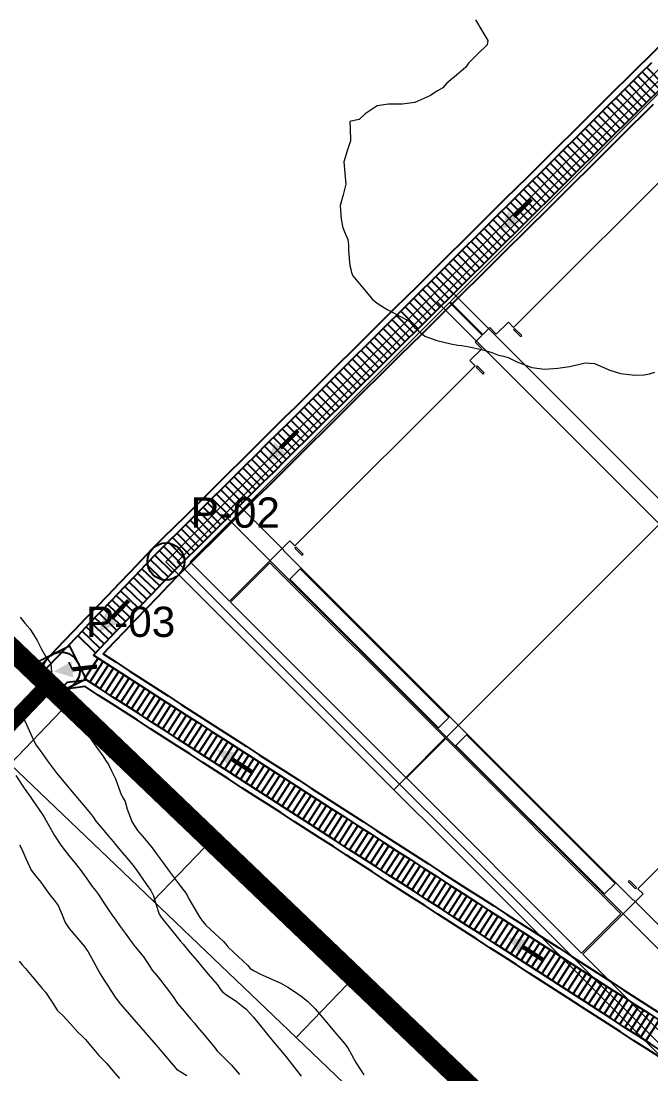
# Model space of a CAD drawing. Header units: metres. Extents: x 354768 to 355417, y 9249536 to 9250102.
# Drawn here: x 354819.68 to 354829.86, y 9249843.12 to 9249860.15 of the extents above; entities that cross this region are included whole.
import ezdxf
from ezdxf.enums import TextEntityAlignment as Align

# ---------------------------------------------------------------- set-up
doc = ezdxf.new("R2010")
doc.units = ezdxf.units.M
doc.header["$LTSCALE"] = 0.25
doc.linetypes.add('DASHED', pattern=[1.524, 1.27, -0.254])
for name, color, linetype, lineweight in [('ARQ-BASE', 8, 'CONTINUOUS', 13), ('ARQ-TECHO', 8, 'CONTINUOUS', 13), ('ARQ-VEREDA', 9, 'CONTINUOUS', 9), ('CUNETA-S1', 5, 'CONTINUOUS', 35), ('DESCARGA', 1, 'CONTINUOUS', 35), ('LIMITE-INTERV', 1, 'DASHED', 70)]:
    doc.layers.add(name, color=color, linetype=linetype, lineweight=lineweight)
for name, color, linetype, true_color in [('CUN-FLUJO', 1, 'CONTINUOUS', 0xe60000), ('CUN-REJ-BORDE', 4, 'CONTINUOUS', 0x00aae6), ('CUN-REJ-PLATINA', 4, 'CONTINUOUS', 0x78cdf0), ('CUN-TAP-BORDE', 3, 'CONTINUOUS', 0x009600), ('CUN-TAPA-INSP', 5, 'CONTINUOUS', 0x0000e6)]:
    doc.layers.add(name, color=color, linetype=linetype, true_color=true_color)
doc.layers.add('CURVAS', color=33, linetype='CONTINUOUS', lineweight=13, true_color=0xb08860)
doc.layers.add('NUDOS', color=7, linetype='CONTINUOUS')
doc.layers.add('TEXTOS', color=7, linetype='CONTINUOUS')
doc.styles.get("Standard").update_dxf_attribs({"font": 'arial.ttf'})

# ---------------------------------------------------------------- blocks, each defined once
blk = doc.blocks.new('ARQUITECTURA_BASE')
at = {"layer": 'ARQ-BASE'}
for points in [[(354824.192, 9249851.293), (354824.022, 9249851.123)], [(354826.596, 9249848.889), (354824.192, 9249851.293)], [(354824.022, 9249851.123), (354826.426, 9249848.719)], [(354826.426, 9249848.719), (354826.596, 9249848.889)], [(354826.879, 9249848.606), (354826.709, 9249848.436)], [(354829.283, 9249846.202), (354826.879, 9249848.606)], [(354826.709, 9249848.436), (354829.114, 9249846.032)], [(354829.114, 9249846.032), (354829.283, 9249846.202)]]:
    blk.add_lwpolyline(points, dxfattribs=at)
at = {"layer": 'ARQ-TECHO'}
for points in [[(354822.021, 9249851.406), (354844.953, 9249874.338)], [(354822.205, 9249851.406), (354844.953, 9249874.154)], [(354825.709, 9249847.719), (354848.548, 9249870.558)], [(354826.409, 9249855.61), (354826.607, 9249855.808)], [(354826.607, 9249855.808), (354834.646, 9249847.769)], [(354834.448, 9249847.571), (354826.409, 9249855.61)], [(354823.16, 9249852.361), (354822.962, 9249852.163)], [(354823.927, 9249851.594), (354823.16, 9249852.361)], [(354822.962, 9249852.163), (354831.001, 9249844.123)], [(354823.92, 9249851.587), (354823.927, 9249851.594)], [(354829.577, 9249845.93), (354823.92, 9249851.587)], [(354830.245, 9249843.183), (354822.021, 9249851.406)], [(354830.245, 9249843.366), (354822.205, 9249851.406)], [(354829.584, 9249845.937), (354829.577, 9249845.93)], [(354831.199, 9249844.321), (354829.584, 9249845.937)]]:
    blk.add_lwpolyline(points, dxfattribs=at)
for points in [[(354827.756, 9249855.048), (354827.774, 9249855.066), (354827.66, 9249855.179), (354827.643, 9249855.161), (354827.756, 9249855.048)], [(354827.151, 9249854.443), (354827.169, 9249854.461), (354827.056, 9249854.574), (354827.038, 9249854.556), (354827.151, 9249854.443)], [(354824.22, 9249851.512), (354824.238, 9249851.53), (354824.125, 9249851.643), (354824.107, 9249851.625), (354824.22, 9249851.512)], [(354829.633, 9249846.135), (354829.616, 9249846.117), (354829.502, 9249846.23), (354829.52, 9249846.248), (354829.633, 9249846.135)]]:
    blk.add_lwpolyline(points, close=True, dxfattribs=at)
at = {"layer": 'ARQ-VEREDA'}
for points in [[(354826.616, 9249855.612), (354830.141, 9249859.137)], [(354830.556, 9249858.11), (354827.643, 9249855.196)], [(354826.605, 9249855.601), (354822.41, 9249851.406)], [(354827.135, 9249855.071), (354826.605, 9249855.601)], [(354827.146, 9249855.081), (354826.616, 9249855.612)], [(354827.558, 9249855.281), (354827.363, 9249855.087)], [(354827.643, 9249855.196), (354827.558, 9249855.281)], [(354827.257, 9249855.193), (354827.146, 9249855.081)], [(354827.363, 9249855.087), (354827.257, 9249855.193)], [(354827.024, 9249854.959), (354827.135, 9249855.071)], [(354827.13, 9249854.853), (354827.024, 9249854.959)], [(354826.936, 9249854.659), (354827.13, 9249854.853)], [(354827.02, 9249854.574), (354826.936, 9249854.659)], [(354824.107, 9249851.661), (354827.02, 9249854.574)], [(354823.047, 9249850.77), (354824.022, 9249851.746)], [(354824.022, 9249851.746), (354824.107, 9249851.661)], [(354822.41, 9249851.406), (354823.047, 9249850.77)], [(354823.701, 9249851.389), (354823.064, 9249850.752)], [(354826.534, 9249848.555), (354823.701, 9249851.389)], [(354823.064, 9249850.752), (354825.898, 9249847.918)], [(354832.564, 9249849.03), (354829.651, 9249846.117)], [(354825.898, 9249847.918), (354826.534, 9249848.555)], [(354826.545, 9249848.544), (354825.909, 9249847.908)], [(354829.379, 9249845.71), (354826.545, 9249848.544)], [(354825.909, 9249847.908), (354828.742, 9249845.074)], [(354829.651, 9249846.117), (354829.736, 9249846.032)], [(354829.736, 9249846.032), (354828.76, 9249845.056)], [(354828.742, 9249845.074), (354829.379, 9249845.71)], [(354828.76, 9249845.056), (354830.386, 9249843.43)]]:
    blk.add_lwpolyline(points, dxfattribs=at)
for points in [[(354817.191, 9249850.344), (354819.503, 9249848.131), (354820.332, 9249848.998), (354818.02, 9249851.211), (354817.191, 9249850.344)], [(354819.503, 9249848.131), (354821.815, 9249845.919), (354822.644, 9249846.786), (354820.332, 9249848.998), (354819.503, 9249848.131)], [(354821.815, 9249845.919), (354824.126, 9249843.707), (354824.956, 9249844.574), (354822.644, 9249846.786), (354821.815, 9249845.919)], [(354824.126, 9249843.707), (354826.438, 9249841.494), (354827.268, 9249842.361), (354824.956, 9249844.574), (354824.126, 9249843.707)]]:
    blk.add_lwpolyline(points, close=True, dxfattribs=at)
blk = doc.blocks.new('CURVAS_DE_NIVEL')
at = {"layer": 'CURVAS'}
for points in [[(354819.655, 9249846.827), (354819.69, 9249846.759), (354819.754, 9249846.604), (354819.84, 9249846.416), (354819.915, 9249846.318), (354819.995, 9249846.223), (354820.073, 9249846.115), (354820.143, 9249846.017), (354820.214, 9249845.932), (354820.279, 9249845.844), (354820.344, 9249845.694), (354820.391, 9249845.572), (354820.424, 9249845.523), (354820.458, 9249845.474), (354820.581, 9249845.326), (354820.702, 9249845.18), (354820.733, 9249845.137), (354820.763, 9249845.093), (354820.852, 9249844.929), (354820.955, 9249844.74), (354821.009, 9249844.655), (354821.065, 9249844.571), (354821.127, 9249844.47), (354821.21, 9249844.346), (354821.287, 9249844.25), (354821.398, 9249844.12), (354821.535, 9249843.963), (354821.654, 9249843.826), (354821.751, 9249843.716), (354821.87, 9249843.58), (354822.016, 9249843.407), (354822.139, 9249843.261), (354822.193, 9249843.197), (354822.259, 9249843.155), (354822.361, 9249843.097)], [(354819.648, 9249844.945), (354819.698, 9249844.885), (354819.749, 9249844.825), (354819.859, 9249844.694), (354819.97, 9249844.563), (354820.021, 9249844.503), (354820.071, 9249844.443), (354820.168, 9249844.295), (354820.26, 9249844.154), (354820.307, 9249844.108), (354820.355, 9249844.064), (354820.477, 9249843.929), (354820.603, 9249843.789), (354820.661, 9249843.734), (354820.718, 9249843.678), (354820.826, 9249843.549), (354820.938, 9249843.417), (354820.999, 9249843.355), (354821.061, 9249843.294), (354821.164, 9249843.171), (354821.271, 9249843.044)], [(354819.594, 9249847.946), (354819.707, 9249847.778), (354819.779, 9249847.672), (354819.823, 9249847.607), (354819.868, 9249847.542), (354819.964, 9249847.405), (354820.048, 9249847.283), (354820.084, 9249847.213), (354820.126, 9249847.137), (354820.217, 9249846.98), (354820.32, 9249846.82), (354820.466, 9249846.631), (354820.553, 9249846.531), (354820.593, 9249846.48), (354820.632, 9249846.43), (354820.728, 9249846.295), (354820.83, 9249846.152), (354820.879, 9249846.089), (354820.929, 9249846.025), (354821.005, 9249845.907), (354821.09, 9249845.775), (354821.149, 9249845.691), (354821.208, 9249845.607), (354821.282, 9249845.508), (354821.364, 9249845.397), (354821.432, 9249845.298), (354821.502, 9249845.201), (354821.58, 9249845.109), (354821.657, 9249845.017), (354821.733, 9249844.901), (354821.799, 9249844.797), (354821.866, 9249844.718), (354821.933, 9249844.639), (354822.026, 9249844.518), (354822.11, 9249844.406), (354822.16, 9249844.333), (354822.21, 9249844.26), (354822.314, 9249844.136), (354822.419, 9249844.012), (354822.476, 9249843.945), (354822.532, 9249843.878), (354822.637, 9249843.753), (354822.741, 9249843.63), (354822.794, 9249843.563), (354822.847, 9249843.496), (354822.96, 9249843.383), (354823.081, 9249843.262), (354823.144, 9249843.186), (354823.208, 9249843.111)], [(354819.637, 9249849.002), (354819.697, 9249848.911), (354819.745, 9249848.819), (354819.79, 9249848.725), (354819.86, 9249848.57), (354819.918, 9249848.443), (354819.952, 9249848.398), (354819.986, 9249848.353), (354820.101, 9249848.193), (354820.213, 9249848.038), (354820.261, 9249847.975), (354820.376, 9249847.838), (354820.532, 9249847.653), (354820.689, 9249847.468), (354820.803, 9249847.332), (354820.85, 9249847.267), (354820.887, 9249847.212), (354820.961, 9249847.125), (354821.094, 9249846.967), (354821.167, 9249846.88), (354821.207, 9249846.83), (354821.281, 9249846.742), (354821.415, 9249846.584), (354821.488, 9249846.497), (354821.523, 9249846.448), (354821.589, 9249846.355), (354821.709, 9249846.184), (354821.777, 9249846.086), (354821.821, 9249846.001), (354821.865, 9249845.855), (354821.911, 9249845.705), (354821.946, 9249845.655), (354821.984, 9249845.607), (354822.094, 9249845.468), (354822.208, 9249845.325), (354822.253, 9249845.271), (354822.298, 9249845.218), (354822.414, 9249845.08), (354822.53, 9249844.943), (354822.575, 9249844.889), (354822.62, 9249844.836), (354822.737, 9249844.698), (354822.853, 9249844.56), (354822.892, 9249844.502), (354822.934, 9249844.446), (354823.007, 9249844.397), (354823.154, 9249844.298), (354823.317, 9249844.166), (354823.437, 9249844.041), (354823.527, 9249843.926), (354823.639, 9249843.784), (354823.756, 9249843.646), (354823.848, 9249843.537), (354823.96, 9249843.402), (354824.096, 9249843.23), (354824.208, 9249843.085)], [(354819.664, 9249850.509), (354819.741, 9249850.411), (354819.821, 9249850.323), (354819.881, 9249850.229), (354819.937, 9249850.131), (354820.011, 9249849.994), (354820.072, 9249849.88), (354820.117, 9249849.82), (354820.159, 9249849.758), (354820.172, 9249849.624), (354820.181, 9249849.499), (354820.205, 9249849.447), (354820.233, 9249849.396), (354820.296, 9249849.325), (354820.424, 9249849.179), (354820.549, 9249849.015), (354820.682, 9249848.778), (354820.745, 9249848.643), (354820.775, 9249848.59), (354820.806, 9249848.538), (354820.899, 9249848.408), (354820.999, 9249848.267), (354821.046, 9249848.196), (354821.091, 9249848.124), (354821.143, 9249848.026), (354821.206, 9249847.892), (354821.26, 9249847.745), (354821.296, 9249847.643), (354821.33, 9249847.584), (354821.364, 9249847.526), (354821.395, 9249847.401), (354821.472, 9249847.191), (354821.56, 9249847.061), (354821.673, 9249846.93), (354821.797, 9249846.779), (354821.897, 9249846.645), (354821.975, 9249846.537), (354822.074, 9249846.401), (354822.202, 9249846.23), (354822.311, 9249846.086), (354822.359, 9249846.022), (354822.392, 9249845.951), (354822.476, 9249845.807), (354822.571, 9249845.649), (354822.618, 9249845.588), (354822.667, 9249845.529), (354822.813, 9249845.391), (354822.951, 9249845.262), (354822.987, 9249845.219), (354823.023, 9249845.175), (354823.111, 9249845.092), (354823.263, 9249844.95), (354823.345, 9249844.873), (354823.385, 9249844.826), (354823.45, 9249844.788), (354823.54, 9249844.738), (354823.695, 9249844.672), (354823.881, 9249844.59), (354823.992, 9249844.525), (354824.099, 9249844.454), (354824.208, 9249844.381), (354824.312, 9249844.3), (354824.433, 9249844.171), (354824.524, 9249844.063), (354824.583, 9249843.994), (354824.642, 9249843.924), (354824.744, 9249843.802), (354824.847, 9249843.681), (354824.907, 9249843.612), (354824.964, 9249843.541), (354825.024, 9249843.434), (354825.093, 9249843.305), (354825.162, 9249843.196), (354825.221, 9249843.104)], [(354827.025, 9249860.172), (354827.129, 9249859.998), (354827.228, 9249859.837), (354827.217, 9249859.77), (354827.066, 9249859.622), (354826.913, 9249859.472), (354826.869, 9249859.407), (354826.717, 9249859.278), (354826.561, 9249859.147), (354826.497, 9249859.073), (354826.413, 9249859.022), (354826.29, 9249858.944), (354826.045, 9249858.833), (354825.843, 9249858.81), (354825.62, 9249858.808), (354825.436, 9249858.78), (354825.244, 9249858.653), (354825.143, 9249858.559), (354825.064, 9249858.546), (354824.994, 9249858.528), (354825, 9249858.413), (354825.003, 9249858.216), (354824.951, 9249858.055), (354824.9, 9249857.874), (354824.915, 9249857.693), (354824.932, 9249857.512), (354824.885, 9249857.341), (354824.84, 9249857.169), (354824.852, 9249856.95), (354824.883, 9249856.807), (354824.925, 9249856.708), (354824.963, 9249856.62), (354824.972, 9249856.532), (354824.975, 9249856.444), (354824.985, 9249856.313), (354824.995, 9249856.199), (354825.01, 9249856.137), (354825.023, 9249856.085), (354825.041, 9249856.031), (354825.177, 9249855.869), (354825.316, 9249855.705), (354825.36, 9249855.646), (354825.454, 9249855.58), (354825.596, 9249855.487), (354825.72, 9249855.422), (354825.814, 9249855.375), (354825.885, 9249855.337), (354825.953, 9249855.296), (354826.042, 9249855.196), (354826.209, 9249855.054), (354826.404, 9249854.983), (354826.628, 9249854.929), (354826.739, 9249854.907), (354826.804, 9249854.902), (354826.924, 9249854.882), (354827.123, 9249854.842), (354827.29, 9249854.789), (354827.4, 9249854.75), (354827.479, 9249854.732), (354827.557, 9249854.712), (354827.694, 9249854.641), (354827.938, 9249854.549), (354828.145, 9249854.523), (354828.358, 9249854.538), (354828.549, 9249854.567), (354828.715, 9249854.604), (354828.802, 9249854.624), (354828.876, 9249854.621), (354828.95, 9249854.611), (354829.036, 9249854.575), (354829.197, 9249854.507), (354829.373, 9249854.451), (354829.61, 9249854.427), (354829.755, 9249854.432), (354829.842, 9249854.448), (354829.928, 9249854.473)]]:
    blk.add_lwpolyline(points, dxfattribs=at)
blk = doc.blocks.new('LIMITE_DE_INTERVENCION')
at = {"layer": 'LIMITE-INTERV', "const_width": 0.35}
blk.add_lwpolyline([(354813.64, 9249855.63), (354841.92, 9249883.91), (354871.13, 9249854.7), (354916.13, 9249854.7), (354916.13, 9249869.58), (354977.74, 9249869.58), (354977.74, 9249785.21), (354976.37, 9249784.1), (354969.93, 9249785.38), (354969.93, 9249791.81), (354955.81, 9249791.81), (354948.88, 9249794.19), (354936.64, 9249794.19), (354936.64, 9249792.02), (354926.97, 9249793.95), (354926.97, 9249800.53), (354919.17, 9249800.53), (354919.17, 9249802.42), (354907.61, 9249802.61), (354883.57, 9249802.61), (354879.56, 9249803.41), (354859.72, 9249811.52)], close=True, dxfattribs=at)
blk = doc.blocks.new('CUNETAS_SISTEMA_1_OESTE')
at = {"layer": 'CUN-FLUJO', "const_width": 0.07}
for points in [[(354827.931, 9249857.271), (354827.647, 9249856.99)], [(354824.156, 9249853.528), (354823.872, 9249853.246)], [(354821.416, 9249850.779), (354821.139, 9249850.49)], [(354820.906, 9249849.711), (354820.508, 9249849.664)], [(354823.434, 9249847.989), (354823.098, 9249848.206)], [(354828.138, 9249844.953), (354827.802, 9249845.17)]]:
    blk.add_lwpolyline(points, dxfattribs=at)
at = {"layer": 'CUN-FLUJO', "true_color": 0xe60000}
for points in [[(354827.434, 9249856.779), (354827.739, 9249856.897), (354827.555, 9249857.082)], [(354823.659, 9249853.035), (354823.964, 9249853.154), (354823.78, 9249853.339)], [(354820.932, 9249850.274), (354821.233, 9249850.4), (354821.046, 9249850.58)], [(354820.21, 9249849.629), (354820.523, 9249849.535), (354820.493, 9249849.793)], [(354822.846, 9249848.369), (354823.027, 9249848.097), (354823.168, 9249848.315)], [(354827.55, 9249845.333), (354827.731, 9249845.061), (354827.872, 9249845.279)]]:
    blk.add_solid(points, dxfattribs=at)
at = {"layer": 'CUN-REJ-BORDE'}
for points in [[(354820.186, 9249849.928), (354820.186, 9249849.928), (354820.366, 9249850.116), (354820.546, 9249850.304), (354820.726, 9249850.492), (354820.906, 9249850.68), (354821.086, 9249850.868), (354821.266, 9249851.056), (354821.446, 9249851.244), (354821.626, 9249851.432), (354821.806, 9249851.62), (354821.984, 9249851.797), (354822.163, 9249851.974), (354822.341, 9249852.151), (354822.519, 9249852.328), (354822.698, 9249852.505), (354822.876, 9249852.682), (354823.055, 9249852.858), (354823.233, 9249853.035), (354823.411, 9249853.212), (354823.59, 9249853.389), (354823.768, 9249853.566), (354823.946, 9249853.743), (354824.125, 9249853.92), (354824.303, 9249854.096), (354824.482, 9249854.273), (354824.66, 9249854.45), (354824.838, 9249854.627), (354825.017, 9249854.804), (354825.195, 9249854.981), (354825.373, 9249855.158), (354825.552, 9249855.335), (354825.73, 9249855.511), (354825.908, 9249855.688), (354826.087, 9249855.865), (354826.265, 9249856.042), (354826.444, 9249856.219), (354826.622, 9249856.396), (354826.8, 9249856.573), (354826.979, 9249856.75), (354827.157, 9249856.926), (354827.335, 9249857.103), (354827.514, 9249857.28), (354827.692, 9249857.457), (354827.871, 9249857.634), (354828.049, 9249857.811), (354828.227, 9249857.988), (354828.406, 9249858.165), (354828.584, 9249858.341), (354828.762, 9249858.518), (354828.941, 9249858.695), (354829.119, 9249858.872), (354829.297, 9249859.049), (354829.476, 9249859.226), (354829.654, 9249859.403), (354829.833, 9249859.58), (354830.011, 9249859.756)], [(354829.902, 9249858.803), (354829.724, 9249858.627), (354829.545, 9249858.45), (354829.367, 9249858.273), (354829.189, 9249858.096), (354829.01, 9249857.919), (354828.832, 9249857.742), (354828.654, 9249857.566), (354828.475, 9249857.389), (354828.297, 9249857.212), (354828.119, 9249857.035), (354827.94, 9249856.858), (354827.762, 9249856.681), (354827.584, 9249856.505), (354827.405, 9249856.328), (354827.227, 9249856.151), (354827.049, 9249855.974), (354826.87, 9249855.797), (354826.692, 9249855.62), (354826.514, 9249855.444), (354826.335, 9249855.267), (354826.157, 9249855.09), (354825.979, 9249854.913), (354825.8, 9249854.736), (354825.622, 9249854.559), (354825.444, 9249854.383), (354825.266, 9249854.206), (354825.087, 9249854.029), (354824.909, 9249853.852), (354824.731, 9249853.675), (354824.552, 9249853.498), (354824.374, 9249853.322), (354824.196, 9249853.145), (354824.017, 9249852.968), (354823.839, 9249852.791), (354823.661, 9249852.614), (354823.482, 9249852.438), (354823.304, 9249852.261), (354823.126, 9249852.084), (354822.947, 9249851.907), (354822.769, 9249851.73), (354822.591, 9249851.553), (354822.412, 9249851.377), (354822.234, 9249851.2), (354822.058, 9249851.016), (354821.882, 9249850.833), (354821.707, 9249850.649), (354821.531, 9249850.466), (354821.355, 9249850.282), (354821.179, 9249850.098), (354821.004, 9249849.915), (354821.214, 9249849.779), (354821.425, 9249849.643), (354821.635, 9249849.507), (354821.846, 9249849.371), (354822.057, 9249849.235), (354822.267, 9249849.099), (354822.478, 9249848.963), (354822.688, 9249848.828), (354822.899, 9249848.692), (354823.11, 9249848.556), (354823.32, 9249848.42), (354823.531, 9249848.284), (354823.741, 9249848.148), (354823.952, 9249848.012), (354824.163, 9249847.876), (354824.373, 9249847.74), (354824.584, 9249847.604), (354824.794, 9249847.468), (354825.005, 9249847.332), (354825.215, 9249847.197), (354825.426, 9249847.061), (354825.637, 9249846.925), (354825.847, 9249846.789), (354826.058, 9249846.653), (354826.268, 9249846.517), (354826.479, 9249846.381), (354826.69, 9249846.245), (354826.9, 9249846.109), (354827.111, 9249845.973), (354827.321, 9249845.837), (354827.532, 9249845.701), (354827.743, 9249845.566), (354827.953, 9249845.43), (354828.164, 9249845.294), (354828.374, 9249845.158), (354828.585, 9249845.022), (354828.795, 9249844.886), (354829.006, 9249844.75), (354829.217, 9249844.614), (354829.427, 9249844.478), (354829.638, 9249844.342), (354829.848, 9249844.206), (354830.059, 9249844.07)], [(354820.233, 9249849.833), (354820.233, 9249849.833), (354820.416, 9249850.024), (354820.599, 9249850.215), (354820.781, 9249850.406), (354820.964, 9249850.596), (354821.147, 9249850.787), (354821.329, 9249850.978), (354821.512, 9249851.169), (354821.695, 9249851.359), (354821.877, 9249851.55), (354822.055, 9249851.727), (354822.233, 9249851.903), (354822.411, 9249852.079), (354822.589, 9249852.255), (354822.766, 9249852.432), (354822.944, 9249852.608), (354823.122, 9249852.784), (354823.3, 9249852.961), (354823.478, 9249853.137), (354823.655, 9249853.313), (354823.833, 9249853.49), (354824.011, 9249853.666), (354824.189, 9249853.842), (354824.367, 9249854.019), (354824.544, 9249854.195), (354824.722, 9249854.371), (354824.9, 9249854.547), (354825.078, 9249854.724), (354825.256, 9249854.9), (354825.433, 9249855.076), (354825.611, 9249855.253), (354825.789, 9249855.429), (354825.967, 9249855.605), (354826.145, 9249855.782), (354826.322, 9249855.958), (354826.5, 9249856.134), (354826.678, 9249856.311), (354826.856, 9249856.487), (354827.034, 9249856.663), (354827.211, 9249856.84), (354827.389, 9249857.016), (354827.567, 9249857.192), (354827.745, 9249857.368), (354827.923, 9249857.545), (354828.1, 9249857.721), (354828.278, 9249857.897), (354828.456, 9249858.074), (354828.634, 9249858.25), (354828.812, 9249858.426), (354828.989, 9249858.603), (354829.167, 9249858.779), (354829.345, 9249858.955), (354829.523, 9249859.132), (354829.701, 9249859.308), (354829.878, 9249859.484)], [(354829.985, 9249859.026), (354829.807, 9249858.85), (354829.629, 9249858.674), (354829.451, 9249858.497), (354829.274, 9249858.321), (354829.096, 9249858.145), (354828.918, 9249857.969), (354828.74, 9249857.792), (354828.562, 9249857.616), (354828.385, 9249857.44), (354828.207, 9249857.263), (354828.029, 9249857.087), (354827.851, 9249856.911), (354827.674, 9249856.735), (354827.496, 9249856.558), (354827.318, 9249856.382), (354827.14, 9249856.206), (354826.963, 9249856.029), (354826.785, 9249855.853), (354826.607, 9249855.677), (354826.429, 9249855.501), (354826.251, 9249855.324), (354826.074, 9249855.148), (354825.896, 9249854.972), (354825.718, 9249854.795), (354825.54, 9249854.619), (354825.363, 9249854.443), (354825.185, 9249854.267), (354825.007, 9249854.09), (354824.829, 9249853.914), (354824.651, 9249853.738), (354824.474, 9249853.561), (354824.296, 9249853.385), (354824.118, 9249853.209), (354823.94, 9249853.033), (354823.763, 9249852.856), (354823.585, 9249852.68), (354823.407, 9249852.504), (354823.229, 9249852.327), (354823.052, 9249852.151), (354822.874, 9249851.975), (354822.696, 9249851.799), (354822.518, 9249851.622), (354822.34, 9249851.446), (354822.163, 9249851.27), (354821.975, 9249851.074), (354821.787, 9249850.877), (354821.599, 9249850.681), (354821.411, 9249850.485), (354821.223, 9249850.289), (354821.036, 9249850.093), (354820.848, 9249849.897), (354821.061, 9249849.759), (354821.275, 9249849.621), (354821.488, 9249849.483), (354821.702, 9249849.345), (354821.916, 9249849.207), (354822.129, 9249849.069), (354822.343, 9249848.932), (354822.556, 9249848.794), (354822.77, 9249848.656), (354822.983, 9249848.518), (354823.197, 9249848.38), (354823.411, 9249848.242), (354823.624, 9249848.105), (354823.838, 9249847.967), (354824.051, 9249847.829), (354824.265, 9249847.691), (354824.478, 9249847.553), (354824.692, 9249847.415), (354824.906, 9249847.277), (354825.119, 9249847.14), (354825.333, 9249847.002), (354825.546, 9249846.864), (354825.76, 9249846.726), (354825.974, 9249846.588), (354826.187, 9249846.45), (354826.401, 9249846.313), (354826.614, 9249846.175), (354826.828, 9249846.037), (354827.041, 9249845.899), (354827.255, 9249845.761), (354827.469, 9249845.623), (354827.682, 9249845.486), (354827.896, 9249845.348), (354828.109, 9249845.21), (354828.323, 9249845.072), (354828.536, 9249844.934), (354828.75, 9249844.796), (354828.964, 9249844.658), (354829.177, 9249844.521), (354829.391, 9249844.383), (354829.604, 9249844.245), (354829.818, 9249844.107), (354830.031, 9249843.969)], [(354830.069, 9249843.469), (354829.857, 9249843.606), (354829.645, 9249843.742), (354829.433, 9249843.879), (354829.221, 9249844.016), (354829.009, 9249844.153), (354828.797, 9249844.29), (354828.585, 9249844.427), (354828.373, 9249844.563), (354828.161, 9249844.7), (354827.949, 9249844.837), (354827.737, 9249844.974), (354827.525, 9249845.111), (354827.313, 9249845.248), (354827.101, 9249845.385), (354826.889, 9249845.521), (354826.677, 9249845.658), (354826.465, 9249845.795), (354826.253, 9249845.932), (354826.041, 9249846.069), (354825.829, 9249846.206), (354825.617, 9249846.343), (354825.405, 9249846.479), (354825.193, 9249846.616), (354824.981, 9249846.753), (354824.769, 9249846.89), (354824.557, 9249847.027), (354824.344, 9249847.164), (354824.132, 9249847.3), (354823.92, 9249847.437), (354823.708, 9249847.574), (354823.496, 9249847.711), (354823.284, 9249847.848), (354823.072, 9249847.985), (354822.86, 9249848.122), (354822.648, 9249848.258), (354822.436, 9249848.395), (354822.224, 9249848.532), (354822.012, 9249848.669), (354821.8, 9249848.806), (354821.588, 9249848.943), (354821.376, 9249849.079), (354821.164, 9249849.216), (354820.952, 9249849.353), (354820.74, 9249849.49)], [(354830.006, 9249843.391), (354829.795, 9249843.527), (354829.584, 9249843.663), (354829.373, 9249843.799), (354829.161, 9249843.936), (354828.95, 9249844.072), (354828.739, 9249844.208), (354828.528, 9249844.344), (354828.317, 9249844.481), (354828.106, 9249844.617), (354827.895, 9249844.753), (354827.683, 9249844.89), (354827.472, 9249845.026), (354827.261, 9249845.162), (354827.05, 9249845.298), (354826.839, 9249845.435), (354826.628, 9249845.571), (354826.417, 9249845.707), (354826.205, 9249845.843), (354825.994, 9249845.98), (354825.783, 9249846.116), (354825.572, 9249846.252), (354825.361, 9249846.389), (354825.15, 9249846.525), (354824.939, 9249846.661), (354824.728, 9249846.797), (354824.516, 9249846.934), (354824.305, 9249847.07), (354824.094, 9249847.206), (354823.883, 9249847.342), (354823.672, 9249847.479), (354823.461, 9249847.615), (354823.25, 9249847.751), (354823.038, 9249847.888), (354822.827, 9249848.024), (354822.616, 9249848.16), (354822.405, 9249848.296), (354822.194, 9249848.433), (354821.983, 9249848.569), (354821.772, 9249848.705), (354821.56, 9249848.841), (354821.349, 9249848.978), (354821.138, 9249849.114), (354820.927, 9249849.25), (354820.716, 9249849.386)], [(354820.286, 9249849.165), (354820.069, 9249849.372), (354819.852, 9249849.579)], [(354820.214, 9249849.234), (354819.925, 9249849.51)]]:
    blk.add_lwpolyline(points, dxfattribs=at)
at = {"layer": 'CUN-REJ-PLATINA'}
for p, q in [((354830.077, 9249859.117), (354829.795, 9249859.401)), ((354829.935, 9249858.977), (354829.653, 9249859.261)), ((354830.006, 9249859.047), (354829.724, 9249859.331)), ((354829.722, 9249858.765), (354829.44, 9249859.049)), ((354829.793, 9249858.836), (354829.511, 9249859.12)), ((354829.864, 9249858.906), (354829.582, 9249859.19)), ((354829.58, 9249858.625), (354829.298, 9249858.909)), ((354829.651, 9249858.695), (354829.369, 9249858.979)), ((354829.367, 9249858.413), (354829.085, 9249858.697)), ((354829.438, 9249858.484), (354829.156, 9249858.768)), ((354829.509, 9249858.554), (354829.227, 9249858.838)), ((354829.225, 9249858.273), (354828.943, 9249858.557)), ((354829.296, 9249858.343), (354829.014, 9249858.627)), ((354829.012, 9249858.061), (354828.73, 9249858.345)), ((354829.083, 9249858.132), (354828.801, 9249858.416)), ((354829.154, 9249858.202), (354828.872, 9249858.486)), ((354828.87, 9249857.92), (354828.588, 9249858.204)), ((354828.941, 9249857.991), (354828.659, 9249858.275)), ((354828.728, 9249857.78), (354828.446, 9249858.064)), ((354828.799, 9249857.85), (354828.517, 9249858.134)), ((354828.515, 9249857.568), (354828.233, 9249857.852)), ((354828.586, 9249857.639), (354828.304, 9249857.923)), ((354828.657, 9249857.709), (354828.375, 9249857.993)), ((354828.373, 9249857.428), (354828.091, 9249857.712)), ((354828.444, 9249857.498), (354828.162, 9249857.782)), ((354828.159, 9249857.216), (354827.878, 9249857.5)), ((354828.23, 9249857.287), (354827.949, 9249857.571)), ((354828.301, 9249857.357), (354828.02, 9249857.641)), ((354828.017, 9249857.075), (354827.736, 9249857.36)), ((354828.088, 9249857.146), (354827.807, 9249857.43)), ((354827.875, 9249856.935), (354827.594, 9249857.219)), ((354827.946, 9249857.005), (354827.665, 9249857.289)), ((354827.662, 9249856.723), (354827.381, 9249857.007)), ((354827.733, 9249856.794), (354827.452, 9249857.078)), ((354827.804, 9249856.864), (354827.523, 9249857.148)), ((354827.52, 9249856.583), (354827.239, 9249856.867)), ((354827.591, 9249856.653), (354827.31, 9249856.937)), ((354827.307, 9249856.371), (354827.026, 9249856.655)), ((354827.378, 9249856.442), (354827.097, 9249856.726)), ((354827.449, 9249856.512), (354827.168, 9249856.796)), ((354827.165, 9249856.231), (354826.884, 9249856.515)), ((354827.236, 9249856.301), (354826.955, 9249856.585)), ((354826.952, 9249856.019), (354826.671, 9249856.303)), ((354827.023, 9249856.09), (354826.742, 9249856.374)), ((354827.094, 9249856.16), (354826.813, 9249856.444)), ((354826.81, 9249855.878), (354826.529, 9249856.163)), ((354826.881, 9249855.949), (354826.6, 9249856.233)), ((354826.668, 9249855.738), (354826.387, 9249856.022)), ((354826.739, 9249855.808), (354826.458, 9249856.092)), ((354826.455, 9249855.526), (354826.174, 9249855.81)), ((354826.526, 9249855.597), (354826.245, 9249855.881)), ((354826.597, 9249855.667), (354826.316, 9249855.951)), ((354826.313, 9249855.386), (354826.032, 9249855.67)), ((354826.384, 9249855.456), (354826.103, 9249855.74)), ((354826.1, 9249855.174), (354825.819, 9249855.458)), ((354826.171, 9249855.245), (354825.89, 9249855.529)), ((354826.242, 9249855.315), (354825.961, 9249855.599)), ((354825.958, 9249855.034), (354825.677, 9249855.318)), ((354826.029, 9249855.104), (354825.748, 9249855.388)), ((354825.816, 9249854.893), (354825.535, 9249855.177)), ((354825.887, 9249854.963), (354825.606, 9249855.247)), ((354825.603, 9249854.681), (354825.322, 9249854.966)), ((354825.674, 9249854.752), (354825.393, 9249855.036)), ((354825.745, 9249854.822), (354825.464, 9249855.106)), ((354825.461, 9249854.541), (354825.18, 9249854.825)), ((354825.532, 9249854.611), (354825.251, 9249854.895)), ((354825.248, 9249854.329), (354824.967, 9249854.613)), ((354825.319, 9249854.4), (354825.038, 9249854.684)), ((354825.39, 9249854.47), (354825.109, 9249854.754)), ((354825.106, 9249854.189), (354824.824, 9249854.473)), ((354825.177, 9249854.259), (354824.895, 9249854.543)), ((354824.893, 9249853.977), (354824.611, 9249854.261)), ((354824.964, 9249854.048), (354824.682, 9249854.332)), ((354825.035, 9249854.118), (354824.753, 9249854.402)), ((354824.751, 9249853.837), (354824.469, 9249854.121)), ((354824.822, 9249853.907), (354824.54, 9249854.191)), ((354824.609, 9249853.696), (354824.327, 9249853.98)), ((354824.68, 9249853.766), (354824.398, 9249854.05)), ((354824.396, 9249853.484), (354824.114, 9249853.769)), ((354824.467, 9249853.555), (354824.185, 9249853.839)), ((354824.538, 9249853.625), (354824.256, 9249853.909)), ((354824.254, 9249853.344), (354823.972, 9249853.628)), ((354824.325, 9249853.414), (354824.043, 9249853.698)), ((354824.041, 9249853.132), (354823.759, 9249853.416)), ((354824.112, 9249853.203), (354823.83, 9249853.487)), ((354824.183, 9249853.273), (354823.901, 9249853.557)), ((354823.899, 9249852.992), (354823.617, 9249853.276)), ((354823.97, 9249853.062), (354823.688, 9249853.346)), ((354823.686, 9249852.78), (354823.404, 9249853.064)), ((354823.757, 9249852.851), (354823.475, 9249853.135)), ((354823.828, 9249852.921), (354823.546, 9249853.205)), ((354823.544, 9249852.64), (354823.262, 9249852.924)), ((354823.615, 9249852.71), (354823.333, 9249852.994)), ((354823.402, 9249852.499), (354823.12, 9249852.783)), ((354823.473, 9249852.569), (354823.191, 9249852.853)), ((354823.189, 9249852.287), (354822.907, 9249852.571)), ((354823.26, 9249852.358), (354822.978, 9249852.642)), ((354823.331, 9249852.428), (354823.049, 9249852.712)), ((354823.047, 9249852.147), (354822.765, 9249852.431)), ((354823.118, 9249852.217), (354822.836, 9249852.501)), ((354822.834, 9249851.935), (354822.552, 9249852.219)), ((354822.905, 9249852.006), (354822.623, 9249852.29)), ((354822.976, 9249852.076), (354822.694, 9249852.36)), ((354822.692, 9249851.795), (354822.41, 9249852.079)), ((354822.763, 9249851.865), (354822.481, 9249852.149)), ((354822.55, 9249851.654), (354822.268, 9249851.938)), ((354822.621, 9249851.724), (354822.339, 9249852.008)), ((354822.337, 9249851.443), (354822.055, 9249851.727)), ((354822.408, 9249851.513), (354822.126, 9249851.797)), ((354822.479, 9249851.583), (354822.197, 9249851.867)), ((354822.195, 9249851.302), (354821.913, 9249851.586)), ((354822.266, 9249851.372), (354821.984, 9249851.656)), ((354821.99, 9249851.09), (354821.701, 9249851.366)), ((354822.059, 9249851.162), (354821.77, 9249851.438)), ((354822.128, 9249851.234), (354821.839, 9249851.511)), ((354821.852, 9249850.945), (354821.563, 9249851.222)), ((354821.921, 9249851.017), (354821.632, 9249851.294)), ((354821.713, 9249850.801), (354821.425, 9249851.077)), ((354821.783, 9249850.873), (354821.494, 9249851.15)), ((354821.506, 9249850.584), (354821.217, 9249850.861)), ((354821.575, 9249850.656), (354821.286, 9249850.933)), ((354821.644, 9249850.728), (354821.355, 9249851.005)), ((354821.368, 9249850.44), (354821.079, 9249850.716)), ((354821.437, 9249850.512), (354821.148, 9249850.788)), ((354821.229, 9249850.295), (354820.94, 9249850.572)), ((354821.298, 9249850.367), (354821.01, 9249850.644)), ((354821.022, 9249850.078), (354820.733, 9249850.355)), ((354821.091, 9249850.151), (354820.802, 9249850.427)), ((354821.16, 9249850.223), (354820.871, 9249850.499)), ((354820.883, 9249849.934), (354820.595, 9249850.211)), ((354820.953, 9249850.006), (354820.664, 9249850.283)), ((354820.706, 9249849.512), (354820.923, 9249849.848)), ((354820.79, 9249849.458), (354821.007, 9249849.794)), ((354820.874, 9249849.403), (354821.091, 9249849.739)), ((354820.958, 9249849.349), (354821.175, 9249849.685)), ((354820.262, 9249849.284), (354819.973, 9249849.56)), ((354821.042, 9249849.295), (354821.259, 9249849.631)), ((354821.126, 9249849.241), (354821.343, 9249849.577)), ((354821.21, 9249849.186), (354821.427, 9249849.522)), ((354821.294, 9249849.132), (354821.511, 9249849.468)), ((354821.378, 9249849.078), (354821.595, 9249849.414)), ((354821.462, 9249849.024), (354821.679, 9249849.36)), ((354821.546, 9249848.97), (354821.763, 9249849.306)), ((354821.63, 9249848.915), (354821.847, 9249849.251)), ((354821.714, 9249848.861), (354821.931, 9249849.197)), ((354821.798, 9249848.807), (354822.015, 9249849.143)), ((354821.882, 9249848.753), (354822.099, 9249849.089)), ((354821.966, 9249848.698), (354822.183, 9249849.034)), ((354822.05, 9249848.644), (354822.267, 9249848.98)), ((354822.135, 9249848.59), (354822.351, 9249848.926)), ((354822.219, 9249848.536), (354822.435, 9249848.872)), ((354822.303, 9249848.481), (354822.519, 9249848.818)), ((354822.387, 9249848.427), (354822.603, 9249848.763)), ((354822.471, 9249848.373), (354822.688, 9249848.709)), ((354822.555, 9249848.319), (354822.772, 9249848.655)), ((354822.639, 9249848.265), (354822.856, 9249848.601)), ((354822.723, 9249848.21), (354822.94, 9249848.546)), ((354822.807, 9249848.156), (354823.024, 9249848.492)), ((354822.891, 9249848.102), (354823.108, 9249848.438)), ((354822.975, 9249848.048), (354823.192, 9249848.384)), ((354823.059, 9249847.993), (354823.276, 9249848.329)), ((354823.143, 9249847.939), (354823.36, 9249848.275)), ((354823.227, 9249847.885), (354823.444, 9249848.221)), ((354823.311, 9249847.831), (354823.528, 9249848.167)), ((354823.395, 9249847.777), (354823.612, 9249848.113)), ((354823.479, 9249847.722), (354823.696, 9249848.058)), ((354823.563, 9249847.668), (354823.78, 9249848.004)), ((354823.647, 9249847.614), (354823.864, 9249847.95)), ((354823.731, 9249847.56), (354823.948, 9249847.896)), ((354823.815, 9249847.505), (354824.032, 9249847.841)), ((354823.899, 9249847.451), (354824.116, 9249847.787)), ((354823.983, 9249847.397), (354824.2, 9249847.733)), ((354824.067, 9249847.343), (354824.284, 9249847.679)), ((354824.151, 9249847.288), (354824.368, 9249847.625)), ((354824.235, 9249847.234), (354824.452, 9249847.57)), ((354824.319, 9249847.18), (354824.536, 9249847.516)), ((354824.403, 9249847.126), (354824.62, 9249847.462)), ((354824.487, 9249847.072), (354824.704, 9249847.408)), ((354824.571, 9249847.017), (354824.788, 9249847.353)), ((354824.655, 9249846.963), (354824.872, 9249847.299)), ((354824.739, 9249846.909), (354824.956, 9249847.245)), ((354824.823, 9249846.855), (354825.04, 9249847.191)), ((354824.907, 9249846.8), (354825.124, 9249847.136)), ((354824.991, 9249846.746), (354825.208, 9249847.082)), ((354825.075, 9249846.692), (354825.292, 9249847.028)), ((354825.159, 9249846.638), (354825.376, 9249846.974)), ((354825.243, 9249846.584), (354825.46, 9249846.92)), ((354825.327, 9249846.529), (354825.544, 9249846.865)), ((354825.411, 9249846.475), (354825.628, 9249846.811)), ((354825.495, 9249846.421), (354825.712, 9249846.757)), ((354825.579, 9249846.367), (354825.796, 9249846.703)), ((354825.663, 9249846.312), (354825.88, 9249846.648)), ((354825.747, 9249846.258), (354825.964, 9249846.594)), ((354825.831, 9249846.204), (354826.048, 9249846.54)), ((354825.915, 9249846.15), (354826.132, 9249846.486)), ((354825.999, 9249846.095), (354826.216, 9249846.432)), ((354826.083, 9249846.041), (354826.3, 9249846.377)), ((354826.167, 9249845.987), (354826.384, 9249846.323)), ((354826.252, 9249845.933), (354826.468, 9249846.269)), ((354826.336, 9249845.879), (354826.552, 9249846.215)), ((354826.42, 9249845.824), (354826.636, 9249846.16)), ((354826.504, 9249845.77), (354826.72, 9249846.106)), ((354826.588, 9249845.716), (354826.804, 9249846.052)), ((354826.672, 9249845.662), (354826.889, 9249845.998)), ((354826.756, 9249845.607), (354826.973, 9249845.943)), ((354826.84, 9249845.553), (354827.057, 9249845.889)), ((354826.924, 9249845.499), (354827.141, 9249845.835)), ((354827.008, 9249845.445), (354827.225, 9249845.781)), ((354827.092, 9249845.39), (354827.309, 9249845.727)), ((354827.176, 9249845.336), (354827.393, 9249845.672)), ((354827.26, 9249845.282), (354827.477, 9249845.618)), ((354827.344, 9249845.228), (354827.561, 9249845.564)), ((354827.428, 9249845.174), (354827.645, 9249845.51)), ((354827.512, 9249845.119), (354827.729, 9249845.455)), ((354827.596, 9249845.065), (354827.813, 9249845.401)), ((354827.68, 9249845.011), (354827.897, 9249845.347)), ((354827.764, 9249844.957), (354827.981, 9249845.293)), ((354827.848, 9249844.902), (354828.065, 9249845.239)), ((354827.932, 9249844.848), (354828.149, 9249845.184)), ((354828.016, 9249844.794), (354828.233, 9249845.13)), ((354828.1, 9249844.74), (354828.317, 9249845.076)), ((354828.184, 9249844.686), (354828.401, 9249845.022)), ((354828.268, 9249844.631), (354828.485, 9249844.967)), ((354828.352, 9249844.577), (354828.569, 9249844.913)), ((354828.436, 9249844.523), (354828.653, 9249844.859)), ((354828.52, 9249844.469), (354828.737, 9249844.805)), ((354828.604, 9249844.414), (354828.821, 9249844.75)), ((354828.688, 9249844.36), (354828.905, 9249844.696)), ((354828.772, 9249844.306), (354828.989, 9249844.642)), ((354828.856, 9249844.252), (354829.073, 9249844.588)), ((354828.94, 9249844.197), (354829.157, 9249844.534)), ((354829.024, 9249844.143), (354829.241, 9249844.479)), ((354829.108, 9249844.089), (354829.325, 9249844.425)), ((354829.192, 9249844.035), (354829.409, 9249844.371)), ((354829.276, 9249843.981), (354829.493, 9249844.317)), ((354829.36, 9249843.926), (354829.577, 9249844.262)), ((354829.444, 9249843.872), (354829.661, 9249844.208)), ((354829.528, 9249843.818), (354829.745, 9249844.154)), ((354829.612, 9249843.764), (354829.829, 9249844.1)), ((354829.696, 9249843.709), (354829.913, 9249844.046)), ((354829.78, 9249843.655), (354829.997, 9249843.991))]:
    blk.add_line(p, q, dxfattribs=at)
at = {"layer": 'CUN-TAP-BORDE'}
for points in [[(354819.852, 9249849.579), (354820.186, 9249849.928)], [(354819.925, 9249849.51), (354820.233, 9249849.833)], [(354820.74, 9249849.49), (354820.423, 9249849.453), (354820.214, 9249849.234)], [(354820.716, 9249849.386), (354820.47, 9249849.358), (354820.286, 9249849.165)]]:
    blk.add_lwpolyline(points, dxfattribs=at)
at = {"layer": 'CUN-TAPA-INSP', "const_width": 0.03}
blk.add_lwpolyline([(354820.462, 9249850.045), (354819.926, 9249849.777), (354820.194, 9249849.241), (354820.73, 9249849.509)], close=True, dxfattribs=at)
at = {"layer": 'CUN-TAPA-INSP', "const_width": 0.025}
for points in [[(354820.449, 9249849.782), (354820.511, 9249849.656)], [(354820.145, 9249849.63), (354820.207, 9249849.504)]]:
    blk.add_lwpolyline(points, dxfattribs=at)
blk = doc.blocks.new('ROTULOS_RED')
at = {"layer": 'DESCARGA'}
blk.add_line((354820.121, 9249849.426), (354816.808, 9249845.953), dxfattribs=at)
at = {"layer": 'DESCARGA', "const_width": 0.25}
blk.add_lwpolyline([(354820.121, 9249849.426), (354817.36, 9249846.532)], dxfattribs=at)
at = {"layer": 'NUDOS'}
for centre in [(354822.02, 9249851.41), (354820.328, 9249849.643)]:
    blk.add_circle(centre, 0.3, dxfattribs=at)
at = {"layer": 'TEXTOS'}
for s, p in [('P-02', (354822.42, 9249851.81)), ('P-03', (354820.728, 9249850.043))]:
    blk.add_text(s, height=0.4894, dxfattribs=at).set_placement(p, align=Align.BOTTOM_LEFT)

msp = doc.modelspace()

# ---------------------------------------------------------------- block references
at = {"layer": 'ARQ-BASE'}
msp.add_blockref('ARQUITECTURA_BASE', (0, 0), dxfattribs=at)
at = {"layer": 'CUNETA-S1'}
msp.add_blockref('CUNETAS_SISTEMA_1_OESTE', (0, 0), dxfattribs=at)
at = {"layer": 'CURVAS'}
msp.add_blockref('CURVAS_DE_NIVEL', (0, 0), dxfattribs=at)
at = {"layer": 'LIMITE-INTERV'}
msp.add_blockref('LIMITE_DE_INTERVENCION', (0, 0), dxfattribs=at)
at = {"layer": 'NUDOS'}
msp.add_blockref('ROTULOS_RED', (0, 0), dxfattribs=at)

doc.saveas('drawing.dxf')
